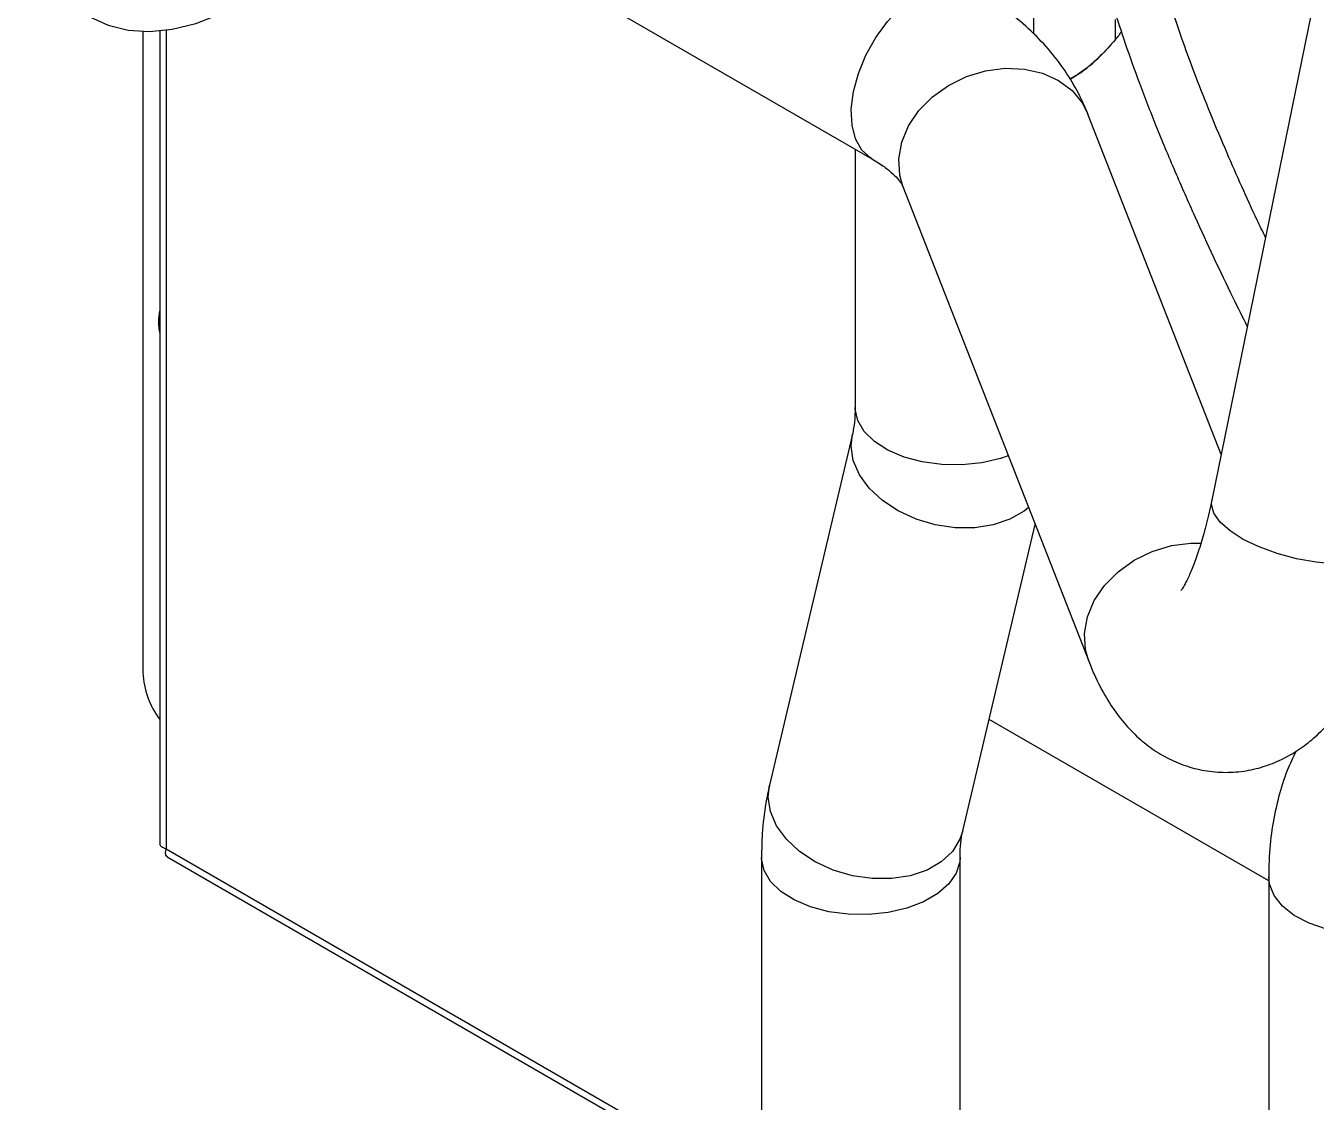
# Model space of a CAD drawing. Extents: x 75 to 2075, y 25 to 1460.
# Drawn here: x 1483.4 to 1629.5, y 732.9 to 854.8 of the extents above; entities that cross this region are included whole.
import ezdxf

# ---------------------------------------------------------------- set-up
doc = ezdxf.new("R2010")
doc.units = 0
doc.header["$LTSCALE"] = 5
doc.linetypes.add('SLD-KATı', pattern=[0])
doc.layers.get('0').update_dxf_attribs({"linetype": 'CONTINUOUS'})

msp = doc.modelspace()

# ---------------------------------------------------------------- linework, layer by layer
at = {"color": 7, "linetype": 'SLD-KATı'}
for p, q in [((1632.68, 874.261), (1617.712, 801.111)), ((1524.167, 871.547), (1579.207, 839.774)), ((1496.646, 854.192), (1496.646, 781.573)), ((1498.566, 854.256), (1498.566, 762.146)), ((1604.863, 851.181), (1605.366, 851.691)), ((1602.155, 849.078), (1601.655, 848.809)), ((1601.68, 848.799), (1602.155, 849.078)), ((1618.771, 806.286), (1603.694, 844.832)), ((1577.32, 840.863), (1577.32, 811.585)), ((1582.74, 836.636), (1603.774, 782.861)), ((1577.011, 808.568), (1567.625, 768.825)), ((1589.522, 763.653), (1597.716, 798.347)), ((1624.166, 757.973), (1592.498, 776.254)), ((1499.405, 760.693), (1566.713, 721.836)), ((1566.713, 760.636), (1566.713, 686.666)), ((1589.213, 686.666), (1589.213, 760.636)), ((1624.166, 758.426), (1624.166, 653.5))]:
    msp.add_line(p, q, dxfattribs=at)
at = {"color": 8, "linetype": 'SLD-KATı'}
for p, q in [((1597.516, 857.144), (1597.516, 853.945)), ((1606.795, 853.26), (1606.795, 855.559)), ((1499.298, 854.34), (1499.298, 761.6)), ((1499.298, 761.6), (1566.713, 722.682))]:
    msp.add_line(p, q, dxfattribs=at)
at = {"color": 7, "linetype": 'SLD-KATı', "flags": 128}
msp.add_lwpolyline([(1483.388, 871.85), (1483.543, 868.74), (1484.008, 865.849), (1484.777, 863.212), (1485.839, 860.865), (1487.181, 858.835), (1488.787, 857.148), (1490.637, 855.826), (1492.706, 854.885), (1494.969, 854.337), (1497.399, 854.189), (1499.963, 854.443), (1502.629, 855.095), (1505.366, 856.138), (1508.137, 857.558)], dxfattribs=at)
at = {"color": 8, "linetype": 'SLD-KATı', "flags": 128}
for points in [[(1579.206, 839.774), (1579.065, 839.859), (1578.08, 840.76), (1577.371, 842.02), (1576.968, 843.586), (1576.886, 845.396), (1577.13, 847.373), (1577.689, 849.439), (1578.541, 851.508), (1579.65, 853.495), (1580.971, 855.32), (1582.45, 856.907), (1584.026, 858.191), (1585.636, 859.12), (1587.213, 859.656), (1588.692, 859.777), (1590.013, 859.478), (1590.457, 859.259)], [(1582.74, 836.636), (1582.369, 837.929), (1582.257, 839.77), (1582.593, 841.652), (1583.364, 843.495), (1584.539, 845.226), (1586.069, 846.772), (1587.891, 848.071), (1589.932, 849.07), (1592.106, 849.728), (1594.327, 850.018), (1596.502, 849.927), (1598.542, 849.46), (1600.365, 848.636), (1601.894, 847.488), (1603.069, 846.064), (1603.694, 844.832)], [(1594.672, 806.129), (1593.779, 805.829), (1591.665, 805.341), (1589.424, 805.109), (1587.149, 805.143), (1584.931, 805.44), (1582.863, 805.988), (1581.028, 806.766), (1579.502, 807.741), (1578.347, 808.874), (1577.611, 810.117), (1577.324, 811.421), (1577.32, 811.585)], [(1596.962, 800.274), (1596.46, 799.872), (1594.851, 798.942), (1592.959, 798.301), (1590.863, 797.975), (1588.647, 797.976), (1586.404, 798.305), (1584.224, 798.949), (1582.198, 799.88), (1580.407, 801.061), (1578.925, 802.444), (1577.814, 803.971), (1577.117, 805.581), (1576.865, 807.208), (1577.01, 808.564)], [(1631.942, 793.843), (1631.737, 793.852), (1629.533, 794.062), (1627.296, 794.468), (1625.118, 795.054), (1623.088, 795.796), (1621.289, 796.662), (1619.795, 797.619), (1618.667, 798.626), (1617.951, 799.643), (1617.676, 800.627), (1617.712, 801.111)], [(1603.775, 782.856), (1603.403, 784.154), (1603.291, 785.996), (1603.627, 787.877), (1604.398, 789.721), (1605.573, 791.451), (1607.103, 792.998), (1608.925, 794.297), (1610.965, 795.296), (1613.14, 795.954), (1615.361, 796.243), (1616.476, 796.245)], [(1589.522, 763.653), (1589.197, 762.689), (1588.336, 761.307), (1587.074, 760.128), (1585.464, 759.199), (1583.573, 758.558), (1581.476, 758.231), (1579.261, 758.233), (1577.018, 758.562), (1574.838, 759.205), (1572.811, 760.136), (1571.021, 761.318), (1569.539, 762.7), (1568.427, 764.228), (1567.731, 765.838), (1567.479, 767.464), (1567.625, 768.825)], [(1589.213, 760.635), (1589.181, 760.143), (1588.779, 758.849), (1587.935, 757.629), (1586.682, 756.532), (1585.073, 755.603), (1583.172, 754.88), (1581.058, 754.392), (1578.818, 754.16), (1576.542, 754.194), (1574.325, 754.491), (1572.256, 755.039), (1570.422, 755.817), (1568.896, 756.792), (1567.741, 757.925), (1567.005, 759.168), (1566.717, 760.472), (1566.713, 760.638)], [(1643.371, 753.834), (1641.607, 753.004), (1639.589, 752.395), (1637.401, 752.034), (1635.131, 751.934), (1632.873, 752.1), (1630.719, 752.525), (1628.757, 753.192), (1627.068, 754.073), (1625.721, 755.132), (1624.771, 756.326), (1624.256, 757.606), (1624.166, 758.428)]]:
    msp.add_lwpolyline(points, dxfattribs=at)
at = {"color": 7, "linetype": 'SLD-KATı'}
for centre, radius, start, end in [((1595.12, 860.928), 13.782, 300.6975, 314.98831), ((1504.257, 821.292), 5.843, 166.8896, 193.1104), ((1506.138, 781.995), 9.502, 182.54748, 217.15537)]:
    msp.add_arc(centre, radius, start, end, dxfattribs=at)
for points, knots in [([(1616.842, 905.956), (1616.112, 905.508), (1614.67, 904.624), (1612.635, 903.038), (1610.876, 901.422), (1609.46, 899.885), (1607.939, 897.974), (1606.303, 895.426), (1604.729, 892.048), (1603.61, 888.426), (1602.992, 885.03), (1602.721, 882.19), (1602.631, 879.672), (1602.675, 877.036), (1602.889, 874.027), (1603.284, 870.872), (1603.809, 867.815), (1604.527, 864.394), (1605.437, 860.783), (1606.603, 856.796), (1607.95, 852.652), (1609.551, 848.188), (1611.427, 843.37), (1613.525, 838.343), (1616.405, 831.839), (1619.127, 825.995), (1621.198, 821.846), (1621.735, 820.771)], [0, 0, 0, 0, 0.01936198, 0.03826068, 0.05453317, 0.06873538, 0.08119349, 0.10533231, 0.13357427, 0.16756878, 0.20155085, 0.22873974, 0.25128275, 0.2789411, 0.31237626, 0.35006651, 0.38606656, 0.41939606, 0.47291474, 0.51990664, 0.57217163, 0.63013168, 0.69400599, 0.7625945, 0.83146619, 0.95630637, 1, 1, 1, 1]), ([(1623.799, 830.859), (1623.483, 831.516), (1621.956, 834.692), (1619.888, 839.362), (1617.599, 844.782), (1615.942, 848.965), (1614.505, 852.84), (1613.278, 856.421), (1612.229, 859.762), (1611.236, 863.303), (1610.454, 866.522), (1609.837, 869.588), (1609.394, 872.31), (1609.071, 875.081), (1608.904, 877.732), (1608.889, 880.139), (1608.994, 882.172), (1609.196, 884.065), (1609.516, 885.991), (1610.115, 888.399), (1611.096, 891.051), (1612.615, 893.798), (1614.27, 895.938), (1615.927, 897.616), (1617.622, 899.03), (1619.29, 900.199), (1620.362, 900.765), (1620.752, 900.972)], [0, 0, 0, 0, 0.031606, 0.1528105, 0.2245014, 0.2907308, 0.3516056, 0.4072796, 0.4579423, 0.5065382, 0.564092, 0.6014936, 0.6409646, 0.6816656, 0.7186635, 0.7500736, 0.7779227, 0.7974711, 0.8218902, 0.8486586, 0.8821652, 0.9084719, 0.9326322, 0.9473734, 0.9650943, 0.9872781, 1, 1, 1, 1]), ([(1603.694, 844.832), (1603.414, 845.493), (1602.745, 847.075), (1601.349, 849.446), (1599.496, 851.924), (1597.298, 854.261), (1594.759, 856.442), (1592.431, 858.086), (1590.932, 858.977), (1590.456, 859.26)], [0, 0, 0, 0, 0.1105899, 0.2646761, 0.4215618, 0.5830647, 0.7494562, 0.92029, 1, 1, 1, 1]), ([(1607.482, 854.29), (1607.477, 854.248), (1607.465, 854.163), (1607.289, 853.88), (1607.046, 853.56), (1606.866, 853.345), (1606.795, 853.26)], [0, 0, 0, 0, 0.2806938, 0.5628322, 0.8257499, 1, 1, 1, 1]), ([(1606.795, 853.26), (1606.232, 852.623), (1605.381, 851.662), (1604.175, 850.554), (1603.196, 849.752), (1602.517, 849.312), (1602.155, 849.078)], [0, 0, 0, 0, 0.3822459, 0.5776631, 0.77475, 1, 1, 1, 1]), ([(1579.207, 839.774), (1579.466, 839.618), (1580.211, 839.172), (1581.189, 838.447), (1582.015, 837.678), (1582.507, 837.073), (1582.695, 836.744), (1582.728, 836.664), (1582.74, 836.636)], [0, 0, 0, 0, 0.1041021, 0.2988796, 0.4927863, 0.6879833, 0.8885574, 1, 1, 1, 1]), ([(1577.32, 811.585), (1577.315, 811.283), (1577.301, 810.416), (1577.186, 809.388), (1577.058, 808.79), (1577.011, 808.568)], [0, 0, 0, 0, 0.2513651, 0.7217035, 1, 1, 1, 1]), ([(1617.712, 801.111), (1617.614, 800.646), (1617.333, 799.319), (1616.825, 797.309), (1616.196, 795.225), (1615.574, 793.508), (1615.021, 792.241), (1614.589, 791.411), (1614.287, 790.937), (1614.244, 790.883), (1614.223, 790.857)], [0, 0, 0, 0, 0.0823765, 0.2351065, 0.3845833, 0.5293592, 0.6682408, 0.7858884, 0.8964605, 1, 1, 1, 1]), ([(1603.774, 782.861), (1603.984, 782.345), (1604.572, 780.907), (1605.669, 778.794), (1607.128, 776.615), (1608.714, 774.792), (1610.45, 773.266), (1612.349, 772.026), (1614.398, 771.09), (1616.626, 770.464), (1618.967, 770.209), (1621.329, 770.355), (1623.564, 770.864), (1625.644, 771.689), (1627.562, 772.791), (1629.334, 774.15), (1630.982, 775.783), (1632.422, 777.538), (1633.227, 778.833), (1633.597, 779.427)], [0, 0, 0, 0, 0.0448505, 0.1249919, 0.1949642, 0.2579291, 0.3164837, 0.3723308, 0.42659, 0.480016, 0.5376319, 0.5934397, 0.6480351, 0.7023478, 0.7574724, 0.814737, 0.87587, 0.9431104, 1, 1, 1, 1]), ([(1627.268, 772.676), (1626.919, 771.948), (1626.115, 770.274), (1625.229, 767.432), (1624.545, 764.186), (1624.213, 761.158), (1624.179, 759.201), (1624.166, 758.426)], [0, 0, 0, 0, 0.16913, 0.3887195, 0.6149879, 0.8475173, 1, 1, 1, 1]), ([(1567.625, 768.825), (1567.48, 768.152), (1567.096, 766.362), (1566.775, 763.631), (1566.732, 761.539), (1566.713, 760.636)], [0, 0, 0, 0, 0.2546877, 0.6780607, 1, 1, 1, 1]), ([(1589.213, 760.636), (1589.218, 760.938), (1589.232, 761.806), (1589.348, 762.834), (1589.475, 763.431), (1589.522, 763.653)], [0, 0, 0, 0, 0.2513651, 0.7217035, 1, 1, 1, 1]), ([(1499.42, 760.716), (1499.357, 760.76), (1499.214, 760.861), (1499.201, 761.221), (1499.274, 761.509), (1499.298, 761.6)], [0, 0, 0, 0, 0.3442504, 0.7917335, 1, 1, 1, 1])]:
    msp.add_open_spline(points, degree=3, knots=knots, dxfattribs=at)
msp.add_open_spline([(1499.298, 761.6), (1499.088, 761.67), (1498.668, 761.81), (1498.6, 762.034), (1498.566, 762.146)], degree=3, dxfattribs=at)

doc.saveas('drawing.dxf')
